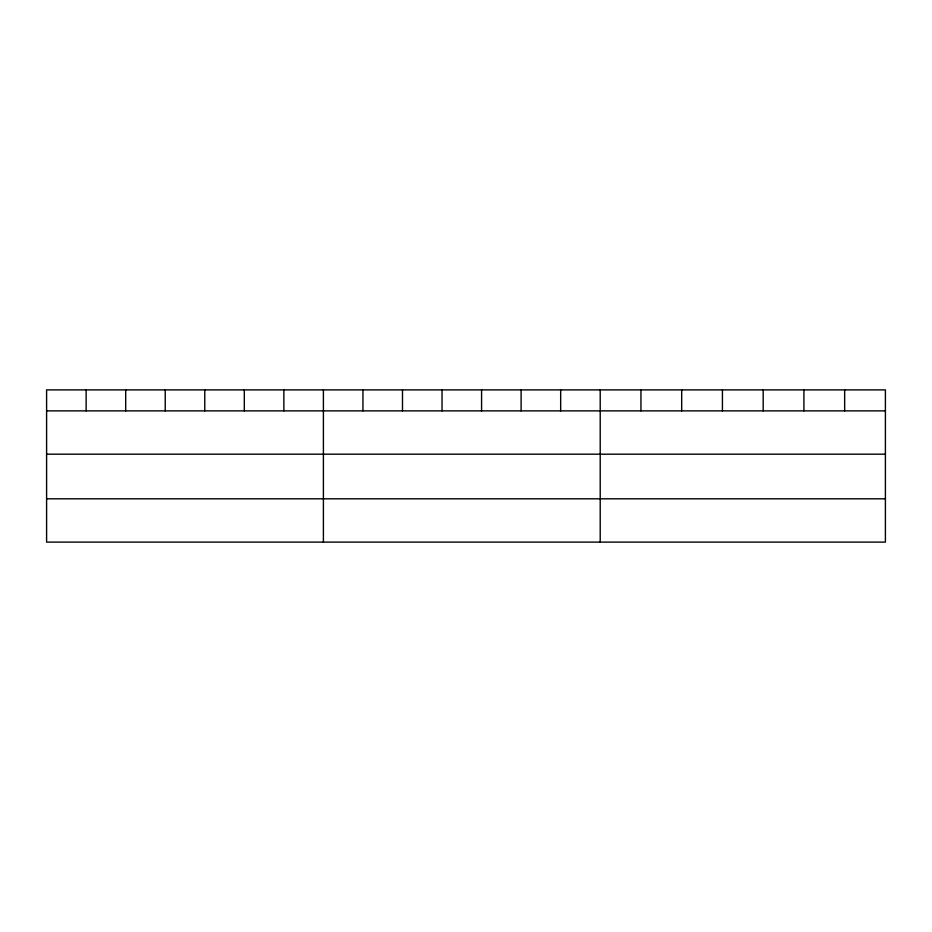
<?xml version="1.0" encoding="UTF-8"?>
<svg xmlns="http://www.w3.org/2000/svg" width="932" height="932" viewBox="0 0 932 932"><rect width="100%" height="100%" fill="white"/><g stroke="black" fill="none" stroke-linecap="round" stroke-linejoin="round"><path stroke-width="1.4" d="M885.4 410.872L885.4 542.109L46.6 542.109L46.6 389.891L885.4 389.891L885.4 410.872L46.6 410.872M46.6 454.187L885.4 454.187M46.6 498.806L885.4 498.806M844.66 389.891L844.66 410.872M803.92 389.891L803.92 410.872M763.18 389.891L763.18 410.872M722.428 389.891L722.428 410.872M681.688 389.891L681.688 410.872M640.948 389.891L640.948 410.872M600.208 389.891L600.208 542.109M560.668 389.891L560.668 410.872M521.116 389.891L521.116 410.872M481.576 389.891L481.576 410.872M442.036 389.891L442.036 410.872M402.496 389.891L402.496 410.872M362.944 389.891L362.944 410.872M323.404 389.891L323.404 542.109M283.864 389.891L283.864 410.872M244.312 389.891L244.312 410.872M204.772 389.891L204.772 410.872M165.232 389.891L165.232 410.872M125.692 389.891L125.692 410.872M86.14 389.891L86.14 410.872"/></g></svg>
